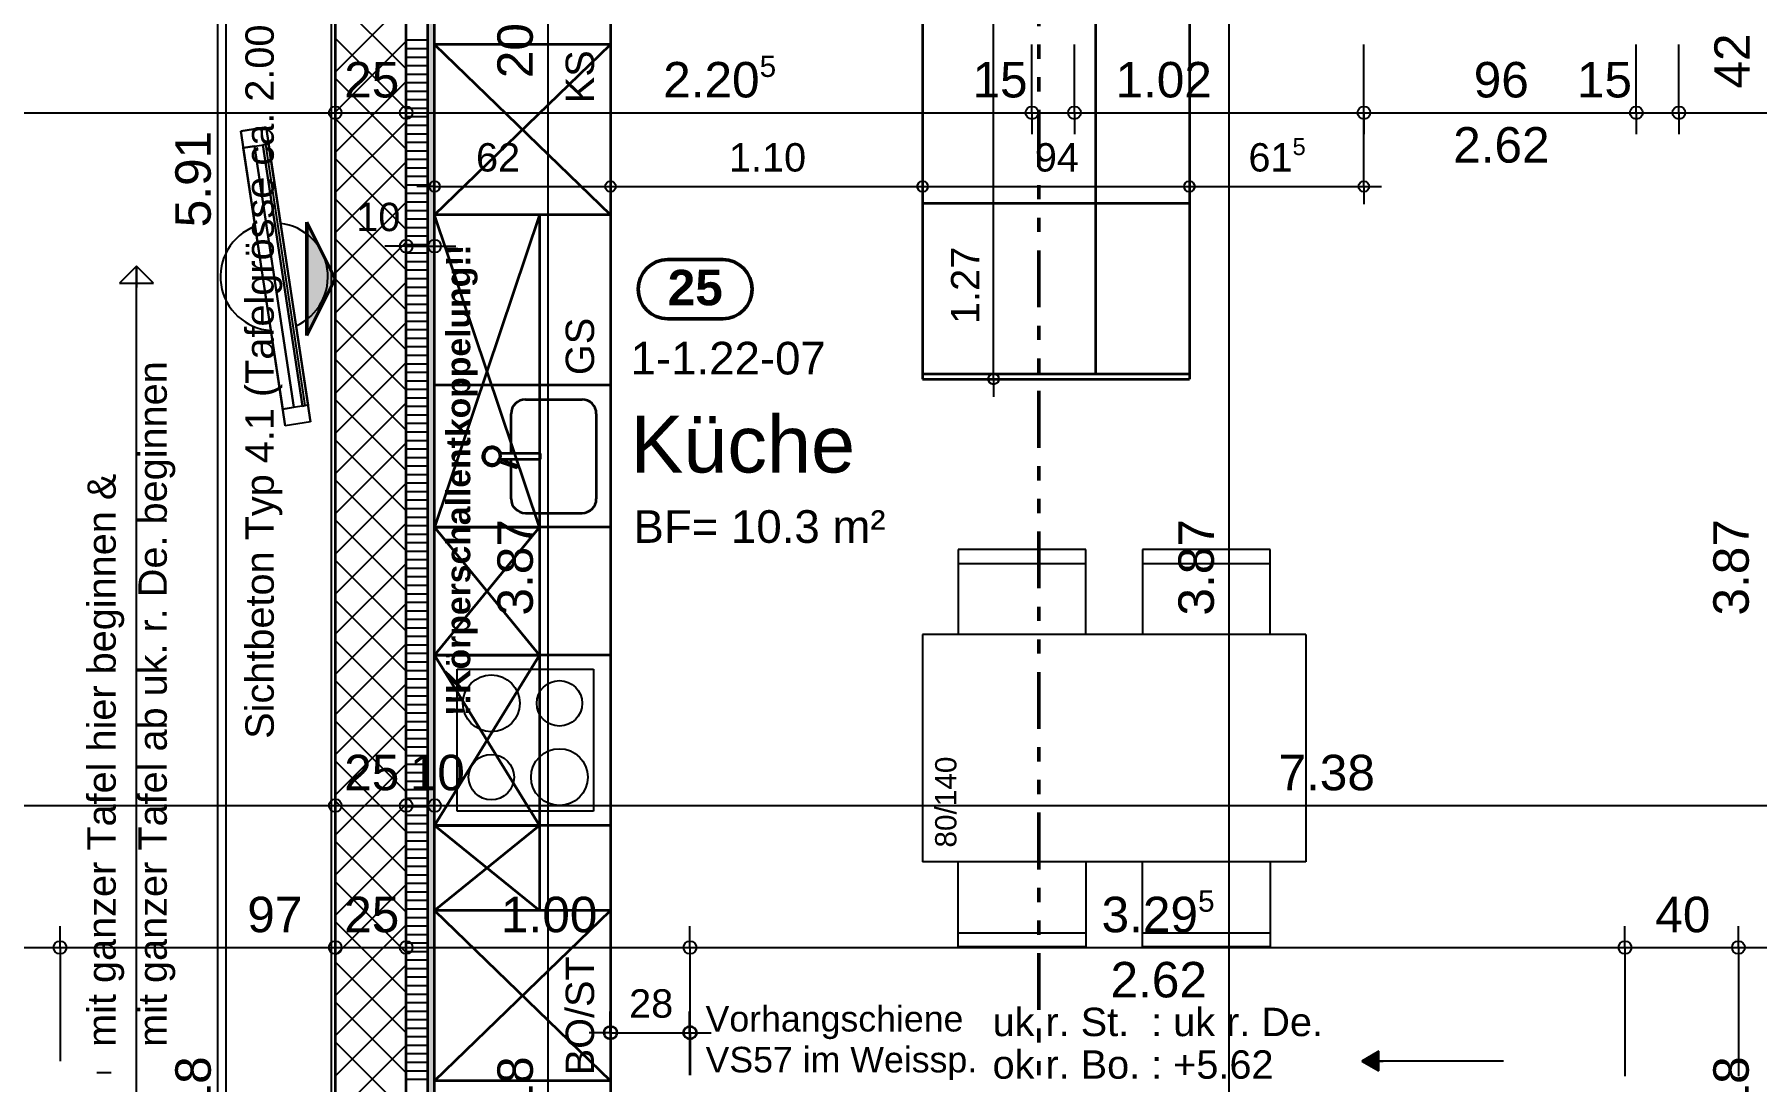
# Model space of a CAD drawing. Header units: centimetres. Extents: x 0.3 to 84.3, y 0.3 to 59.7.
# Drawn here: x 44.79 to 56.93, y 16.73 to 24.11 of the extents above; entities that cross this region are included whole.
import ezdxf

# ---------------------------------------------------------------- set-up
doc = ezdxf.new("R2010")
doc.units = ezdxf.units.CM
for name, pattern in [('AUSGEZOGEN', [0]), ('LINIE_23', [0.79, 0.4, -0.13, 0, -0.13, 0, -0.13]), ('PUNKT', [6.35, 0, -6.35]), ('RAND', [44.45, 12.7, -6.35, 12.7, -6.35, 0, -6.35]), ('VERDECKT', [9.525, 6.35, -3.175])]:
    doc.linetypes.add(name, pattern=pattern)
for name, color, linetype, lineweight in [('Bauachsen grob', 7, 'RAND', 25), ('Detailmasse', 7, 'AUSGEZOGEN', 25), ('Kueche', 7, 'AUSGEZOGEN', 25), ('Leichtbauwaende', 7, 'AUSGEZOGEN', 35), ('Oeffnungsrichtung Fenster', 7, 'AUSGEZOGEN', 25), ('Raumbezeichnung', 7, 'AUSGEZOGEN', 35), ('Text Koten', 7, 'AUSGEZOGEN', 50), ('Text Werkplan Ausfuehrung', 7, 'AUSGEZOGEN', 50), ('Vorhangbrett', 7, 'AUSGEZOGEN', 25), ('Wand Beton bewehrt', 7, 'AUSGEZOGEN', 35), ('Werkplan- Ausfuehrungsmasse', 7, 'AUSGEZOGEN', 25)]:
    doc.layers.add(name, color=color, linetype=linetype, lineweight=lineweight)
doc.layers.add('Moebel', color=7, linetype='AUSGEZOGEN', lineweight=25, true_color=0xababab)
doc.styles.add('ARIAL', font='ARIAL.TTF')

msp = doc.modelspace()

# ---------------------------------------------------------------- hatches: boundary and pattern name
at = {"layer": 'Leichtbauwaende', "linetype": 'AUSGEZOGEN', "lineweight": 25, "true_color": 0xc7c7c7}
msp.add_hatch(color=9, dxfattribs=at).paths.add_polyline_path([(47.61, 16.474), (47.61, 24.214), (47.56, 24.214), (47.56, 16.474)])
at = {"layer": 'Oeffnungsrichtung Fenster', "linetype": 'AUSGEZOGEN', "lineweight": 25}
msp.add_hatch(color=7, dxfattribs=at).paths.add_polyline_path([(54.265, 16.943), (54.145, 16.874), (54.265, 16.805)])
at = {"layer": 'Text Werkplan Ausfuehrung', "linetype": 'AUSGEZOGEN', "lineweight": 50, "true_color": 0xff5454}
msp.add_hatch(color=13, dxfattribs=at).paths.add_polyline_path([(46.71, 22.784), (46.91, 22.384), (46.71, 21.984)], flags=16)

# ---------------------------------------------------------------- linework, layer by layer
at = {"layer": 'Bauachsen grob', "color": 32, "linetype": 'LINIE_23', "lineweight": 50, "true_color": 0xc36e14}
msp.add_line((51.87, 1.394), (51.87, 57.974), dxfattribs=at)
at = {"layer": 'Detailmasse', "color": 240, "linetype": 'AUSGEZOGEN', "lineweight": 25}
for p, q in [((47.41, 22.614), (47.41, 22.764)), ((47.61, 22.614), (47.61, 22.764)), ((47.41, 22.614), (47.26, 22.614)), ((47.41, 22.614), (47.41, 22.464)), ((47.41, 22.614), (47.41, 22.614)), ((47.41, 22.614), (47.61, 22.614)), ((47.61, 22.614), (47.61, 22.464)), ((47.61, 22.614), (47.61, 22.614)), ((47.61, 22.614), (47.76, 22.614))]:
    msp.add_line(p, q, dxfattribs=at)
for centre in [(47.41, 22.614), (47.61, 22.614)]:
    msp.add_circle(centre, 0.045, dxfattribs=at)
at = {"layer": 'Kueche', "color": 7, "linetype": 'AUSGEZOGEN', "lineweight": 35}
for p, q in [((48.85, 24.214), (48.85, 16.474)), ((51.05, 24.214), (51.05, 21.678)), ((52.93, 24.214), (52.93, 21.678)), ((48.85, 24.034), (47.61, 24.034)), ((47.61, 24.034), (48.85, 22.834)), ((47.61, 22.834), (48.85, 24.034)), ((48.85, 22.834), (47.61, 22.834)), ((51.05, 21.678), (52.93, 21.678)), ((48.25, 21.534), (48.65, 21.534)), ((48.15, 21.434), (48.15, 21.434)), ((48.15, 21.154), (48.15, 21.434)), ((48.75, 21.434), (48.75, 20.834)), ((48.357, 21.154), (48.073, 21.154)), ((48.073, 21.154), (48.074, 21.151)), ((48.357, 21.114), (48.357, 21.154)), ((48.057, 21.098), (48.065, 21.116)), ((48.189, 21.05), (48.057, 21.098)), ((48.065, 21.116), (48.195, 21.068)), ((48.074, 21.117), (48.073, 21.114)), ((48.073, 21.114), (48.357, 21.114)), ((48.073, 21.113), (48.074, 21.114)), ((48.15, 21.085), (48.15, 21.114)), ((48.15, 20.834), (48.15, 21.064)), ((48.195, 21.068), (48.189, 21.05)), ((48.25, 20.734), (48.65, 20.734)), ((48.85, 17.934), (47.61, 17.934)), ((47.61, 17.934), (48.85, 16.734)), ((47.61, 16.734), (48.85, 17.934)), ((48.85, 16.734), (47.61, 16.734))]:
    msp.add_line(p, q, dxfattribs=at)
at = {"layer": 'Kueche', "color": 7, "linetype": 'VERDECKT', "lineweight": 35}
for p, q in [((52.27, 21.716), (52.27, 24.214)), ((51.05, 22.916), (52.93, 22.916)), ((48.85, 21.634), (47.61, 21.634)), ((51.05, 21.716), (52.93, 21.716)), ((48.85, 20.634), (47.61, 20.634)), ((48.85, 19.734), (47.61, 19.734)), ((48.85, 18.534), (47.61, 18.534))]:
    msp.add_line(p, q, dxfattribs=at)
at = {"layer": 'Kueche', "color": 7, "linetype": 'RAND', "lineweight": 35}
for p, q in [((48.35, 22.834), (47.61, 20.634)), ((48.35, 20.634), (47.61, 22.834)), ((48.35, 22.834), (48.35, 17.934)), ((47.61, 20.634), (48.35, 20.634)), ((48.35, 19.734), (47.61, 20.634)), ((48.35, 20.634), (47.61, 19.734)), ((48.35, 18.534), (47.61, 19.734)), ((47.61, 19.734), (48.35, 19.734)), ((48.35, 19.734), (47.61, 18.534)), ((47.61, 18.534), (48.35, 18.534)), ((48.35, 17.934), (47.61, 18.534)), ((48.35, 18.534), (47.61, 17.934))]:
    msp.add_line(p, q, dxfattribs=at)
at = {"layer": 'Kueche', "color": 7, "linetype": 'AUSGEZOGEN', "lineweight": 25}
for p, q in [((47.77, 19.634), (48.73, 19.634)), ((47.77, 18.634), (47.77, 19.634)), ((48.73, 19.634), (48.73, 18.634)), ((48.73, 18.634), (47.77, 18.634))]:
    msp.add_line(p, q, dxfattribs=at)
for centre, radius in [((48.01, 19.394), 0.2), ((48.49, 19.394), 0.16), ((48.49, 18.874), 0.2), ((48.01, 18.874), 0.16)]:
    msp.add_circle(centre, radius, dxfattribs=at)
at = {"layer": 'Kueche', "color": 7, "linetype": 'AUSGEZOGEN', "lineweight": 35}
for centre, radius, start, end in [((48.25, 21.434), 0.1, 89.9999, 179.9999), ((48.65, 21.434), 0.1, 360, 89.9999), ((48.015, 21.134), 0.067, 17.3555, 322.6445), ((48.015, 21.134), 0.0564, 340, 319.236), ((48.029, 21.134), 0.0476, 338.849, 21.151), ((48.015, 21.134), 0.067, 340, 342.6445), ((48.25, 20.834), 0.1, 179.9999, 269.9999), ((48.65, 20.834), 0.1, 270, 360)]:
    msp.add_arc(centre, radius, start, end, dxfattribs=at)
at = {"layer": 'Leichtbauwaende', "color": 7, "linetype": 'AUSGEZOGEN', "lineweight": 25}
for p, q in [((47.41, 24.214), (47.41, 16.474)), ((47.56, 16.474), (47.56, 24.214)), ((47.56, 24.064), (47.41, 24.064)), ((47.56, 24.004), (47.41, 24.004)), ((47.56, 23.944), (47.41, 23.944)), ((47.56, 23.884), (47.41, 23.884)), ((47.56, 23.824), (47.41, 23.824)), ((47.56, 23.764), (47.41, 23.764)), ((47.56, 23.704), (47.41, 23.704)), ((47.56, 23.644), (47.41, 23.644)), ((47.56, 23.584), (47.41, 23.584)), ((47.56, 23.524), (47.41, 23.524)), ((47.56, 23.464), (47.41, 23.464)), ((47.56, 23.404), (47.41, 23.404)), ((47.56, 23.344), (47.41, 23.344)), ((47.56, 23.284), (47.41, 23.284)), ((47.56, 23.224), (47.41, 23.224)), ((47.56, 23.164), (47.41, 23.164)), ((47.56, 23.104), (47.41, 23.104)), ((47.56, 23.044), (47.41, 23.044)), ((47.56, 22.984), (47.41, 22.984)), ((47.56, 22.924), (47.41, 22.924)), ((47.56, 22.864), (47.41, 22.864)), ((47.56, 22.804), (47.41, 22.804)), ((47.56, 22.744), (47.41, 22.744)), ((47.56, 22.684), (47.41, 22.684)), ((47.56, 22.624), (47.41, 22.624)), ((47.56, 22.564), (47.41, 22.564)), ((47.56, 22.504), (47.41, 22.504)), ((47.56, 22.444), (47.41, 22.444)), ((47.56, 22.384), (47.41, 22.384)), ((47.56, 22.324), (47.41, 22.324)), ((47.56, 22.264), (47.41, 22.264)), ((47.56, 22.204), (47.41, 22.204)), ((47.56, 22.144), (47.41, 22.144)), ((47.56, 22.084), (47.41, 22.084)), ((47.56, 22.024), (47.41, 22.024)), ((47.56, 21.964), (47.41, 21.964)), ((47.56, 21.904), (47.41, 21.904)), ((47.56, 21.844), (47.41, 21.844)), ((47.56, 21.784), (47.41, 21.784)), ((47.56, 21.724), (47.41, 21.724)), ((47.56, 21.664), (47.41, 21.664)), ((47.56, 21.604), (47.41, 21.604)), ((47.56, 21.544), (47.41, 21.544)), ((47.56, 21.484), (47.41, 21.484)), ((47.56, 21.424), (47.41, 21.424)), ((47.56, 21.364), (47.41, 21.364)), ((47.56, 21.304), (47.41, 21.304)), ((47.56, 21.244), (47.41, 21.244)), ((47.56, 21.184), (47.41, 21.184)), ((47.56, 21.124), (47.41, 21.124)), ((47.56, 21.064), (47.41, 21.064)), ((47.56, 21.004), (47.41, 21.004)), ((47.56, 20.944), (47.41, 20.944)), ((47.56, 20.884), (47.41, 20.884)), ((47.56, 20.824), (47.41, 20.824)), ((47.56, 20.764), (47.41, 20.764)), ((47.56, 20.704), (47.41, 20.704)), ((47.56, 20.644), (47.41, 20.644)), ((47.56, 20.344), (47.41, 20.344)), ((47.56, 18.124), (47.41, 18.124)), ((47.56, 18.064), (47.41, 18.064)), ((47.56, 18.004), (47.41, 18.004)), ((47.56, 17.944), (47.41, 17.944)), ((47.56, 17.884), (47.41, 17.884)), ((47.56, 17.824), (47.41, 17.824)), ((47.56, 17.764), (47.41, 17.764)), ((47.56, 17.704), (47.41, 17.704)), ((47.56, 17.644), (47.41, 17.644)), ((47.56, 17.584), (47.41, 17.584)), ((47.56, 17.524), (47.41, 17.524)), ((47.56, 17.464), (47.41, 17.464)), ((47.56, 17.404), (47.41, 17.404)), ((47.56, 17.344), (47.41, 17.344)), ((47.56, 17.284), (47.41, 17.284)), ((47.56, 17.224), (47.41, 17.224)), ((47.56, 17.164), (47.41, 17.164)), ((47.56, 17.104), (47.41, 17.104)), ((47.56, 17.044), (47.41, 17.044)), ((47.56, 16.984), (47.41, 16.984)), ((47.56, 16.924), (47.41, 16.924)), ((47.56, 16.864), (47.41, 16.864)), ((47.56, 16.804), (47.41, 16.804)), ((47.56, 16.744), (47.41, 16.744))]:
    msp.add_line(p, q, dxfattribs=at)
at = {"layer": 'Leichtbauwaende', "color": 7, "linetype": 'AUSGEZOGEN', "lineweight": 35}
for p, q in [((47.56, 24.214), (47.56, 16.474)), ((47.61, 16.474), (47.61, 24.214))]:
    msp.add_line(p, q, dxfattribs=at)
at = {"layer": 'Leichtbauwaende', "color": 7, "linetype": 'AUSGEZOGEN', "lineweight": 25}
for points in [[(47.56, 20.584), (47.56, 20.584), (47.41, 20.584)], [(47.56, 20.524), (47.56, 20.524), (47.41, 20.524)], [(47.56, 20.464), (47.56, 20.464), (47.41, 20.464)], [(47.56, 20.404), (47.56, 20.404), (47.41, 20.404)], [(47.56, 20.284), (47.56, 20.284), (47.41, 20.284)], [(47.56, 20.224), (47.56, 20.224), (47.41, 20.224)], [(47.56, 20.164), (47.56, 20.164), (47.41, 20.164)], [(47.56, 20.104), (47.56, 20.104), (47.41, 20.104)], [(47.56, 20.044), (47.56, 20.044), (47.41, 20.044)], [(47.56, 19.984), (47.56, 19.984), (47.41, 19.984)], [(47.56, 19.924), (47.56, 19.924), (47.41, 19.924)], [(47.56, 19.864), (47.56, 19.864), (47.41, 19.864)], [(47.56, 19.804), (47.56, 19.804), (47.41, 19.804)], [(47.56, 19.744), (47.56, 19.744), (47.41, 19.744)], [(47.56, 19.684), (47.56, 19.684), (47.41, 19.684)], [(47.56, 19.624), (47.56, 19.624), (47.41, 19.624)], [(47.56, 19.564), (47.56, 19.564), (47.41, 19.564)], [(47.56, 19.504), (47.56, 19.504), (47.41, 19.504)], [(47.56, 19.444), (47.56, 19.444), (47.41, 19.444)], [(47.56, 19.384), (47.56, 19.384), (47.41, 19.384)], [(47.56, 19.324), (47.56, 19.324), (47.41, 19.324)], [(47.56, 19.264), (47.56, 19.264), (47.41, 19.264)], [(47.56, 19.204), (47.56, 19.204), (47.41, 19.204)], [(47.56, 19.144), (47.56, 19.144), (47.41, 19.144)], [(47.56, 19.084), (47.56, 19.084), (47.41, 19.084)], [(47.56, 19.024), (47.56, 19.024), (47.41, 19.024)], [(47.56, 18.964), (47.56, 18.964), (47.41, 18.964)], [(47.56, 18.904), (47.56, 18.904), (47.41, 18.904)], [(47.56, 18.844), (47.56, 18.844), (47.41, 18.844)], [(47.56, 18.784), (47.56, 18.784), (47.41, 18.784)], [(47.56, 18.724), (47.56, 18.724), (47.41, 18.724)], [(47.56, 18.664), (47.56, 18.664), (47.41, 18.664)], [(47.56, 18.604), (47.56, 18.604), (47.41, 18.604)], [(47.56, 18.544), (47.56, 18.544), (47.41, 18.544)], [(47.56, 18.484), (47.56, 18.484), (47.41, 18.484)], [(47.56, 18.424), (47.56, 18.424), (47.41, 18.424)], [(47.56, 18.364), (47.56, 18.364), (47.41, 18.364)], [(47.56, 18.304), (47.56, 18.304), (47.41, 18.304)], [(47.56, 18.244), (47.56, 18.244), (47.41, 18.244)], [(47.56, 18.184), (47.56, 18.184), (47.41, 18.184)]]:
    msp.add_lwpolyline(points, dxfattribs=at)
at = {"layer": 'Moebel', "color": 253, "linetype": 'AUSGEZOGEN', "lineweight": 25, "true_color": 0xababab}
for p, q in [((46.08, 28.264), (46.08, 16.504)), ((46.88, 28.264), (46.88, 16.504)), ((46.244, 23.425), (46.422, 23.452)), ((46.422, 23.452), (46.244, 23.425)), ((46.422, 23.452), (46.422, 23.452)), ((46.422, 23.452), (46.736, 21.376)), ((46.736, 21.376), (46.422, 23.452)), ((46.244, 23.425), (46.244, 23.425)), ((46.558, 21.349), (46.244, 23.425)), ((46.244, 23.425), (46.558, 21.349)), ((46.262, 23.307), (46.44, 23.333)), ((46.262, 23.307), (46.44, 23.333)), ((46.341, 23.319), (46.262, 23.307)), ((46.341, 23.319), (46.262, 23.307)), ((46.54, 21.467), (46.262, 23.307)), ((46.262, 23.307), (46.262, 23.307)), ((46.262, 23.307), (46.54, 21.467)), ((46.262, 23.307), (46.54, 21.467)), ((46.262, 23.307), (46.262, 23.307)), ((46.262, 23.307), (46.54, 21.467)), ((46.619, 21.479), (46.341, 23.319)), ((46.341, 23.319), (46.341, 23.319)), ((46.341, 23.319), (46.619, 21.479)), ((46.42, 23.331), (46.4, 23.328)), ((46.42, 23.331), (46.4, 23.328)), ((46.4, 23.328), (46.678, 21.488)), ((46.4, 23.328), (46.4, 23.328)), ((46.678, 21.488), (46.4, 23.328)), ((46.698, 21.491), (46.42, 23.331)), ((46.698, 21.491), (46.42, 23.331)), ((46.42, 23.331), (46.42, 23.331)), ((46.44, 23.333), (46.718, 21.494)), ((46.718, 21.494), (46.44, 23.333)), ((46.44, 23.333), (46.44, 23.333)), ((46.718, 21.494), (46.54, 21.467)), ((46.718, 21.494), (46.54, 21.467)), ((46.678, 21.488), (46.698, 21.491)), ((46.678, 21.488), (46.698, 21.491)), ((46.678, 21.488), (46.678, 21.488)), ((46.698, 21.491), (46.698, 21.491)), ((46.718, 21.494), (46.718, 21.494)), ((46.54, 21.467), (46.619, 21.479)), ((46.54, 21.467), (46.619, 21.479)), ((46.54, 21.467), (46.54, 21.467)), ((46.54, 21.467), (46.54, 21.467)), ((46.736, 21.376), (46.558, 21.349)), ((46.736, 21.376), (46.558, 21.349)), ((46.619, 21.479), (46.619, 21.479)), ((46.736, 21.376), (46.736, 21.376)), ((46.558, 21.349), (46.558, 21.349)), ((51.3, 20.478), (51.3, 19.878)), ((52.2, 20.478), (51.3, 20.478)), ((52.2, 19.878), (52.2, 20.478)), ((52.6, 20.478), (52.6, 19.878)), ((53.5, 20.478), (52.6, 20.478)), ((53.5, 19.878), (53.5, 20.478)), ((51.3, 20.378), (52.2, 20.378)), ((52.6, 20.378), (53.5, 20.378)), ((53.75, 19.878), (51.05, 19.878)), ((51.05, 19.878), (51.05, 18.278)), ((53.75, 19.878), (53.75, 18.278)), ((53.75, 18.278), (51.05, 18.278)), ((51.3, 17.678), (51.3, 18.278)), ((52.2, 18.278), (52.2, 17.678)), ((52.6, 17.678), (52.6, 18.278)), ((53.5, 18.278), (53.5, 17.678)), ((51.3, 17.778), (52.2, 17.778)), ((52.6, 17.778), (53.5, 17.778)), ((52.2, 17.678), (51.3, 17.678)), ((53.5, 17.678), (52.6, 17.678))]:
    msp.add_line(p, q, dxfattribs=at)
for radius, start, end in [(0.379, 110.798, 266.4094), (0.378, 293.94, 83.2674)]:
    msp.add_arc((46.48, 22.399), radius, start, end, dxfattribs=at)
at = {"layer": 'Oeffnungsrichtung Fenster', "color": 7, "linetype": 'AUSGEZOGEN', "lineweight": 25}
for p, q in [((54.265, 16.943), (54.145, 16.874)), ((55.145, 16.874), (54.145, 16.874)), ((54.145, 16.874), (54.145, 16.874)), ((54.145, 16.874), (54.145, 16.874)), ((54.145, 16.874), (54.145, 16.874)), ((54.145, 16.874), (54.265, 16.805)), ((54.265, 16.805), (54.265, 16.943)), ((54.265, 16.874), (54.295, 16.874))]:
    msp.add_line(p, q, dxfattribs=at)
at = {"layer": 'Text Werkplan Ausfuehrung', "color": 240, "linetype": 'AUSGEZOGEN', "lineweight": 50}
for p, q in [((46.71, 21.984), (46.71, 22.784)), ((46.71, 22.784), (46.91, 22.384)), ((49.641, 22.519), (49.253, 22.519)), ((46.91, 22.384), (46.71, 21.984)), ((49.641, 22.103), (49.253, 22.103))]:
    msp.add_line(p, q, dxfattribs=at)
at = {"layer": 'Text Werkplan Ausfuehrung', "color": 240, "linetype": 'AUSGEZOGEN', "lineweight": 25}
for p, q in [((45.51, 22.474), (45.39, 22.354)), ((45.51, 16.474), (45.51, 22.474)), ((45.51, 22.474), (45.51, 22.324)), ((45.51, 22.474), (45.51, 22.474)), ((45.51, 22.474), (45.51, 22.474)), ((45.51, 22.474), (45.51, 22.474)), ((45.63, 22.354), (45.51, 22.474)), ((45.39, 22.354), (45.63, 22.354))]:
    msp.add_line(p, q, dxfattribs=at)
at = {"layer": 'Text Werkplan Ausfuehrung', "color": 240, "linetype": 'AUSGEZOGEN', "lineweight": 50}
for centre, start, end in [((49.253, 22.311), 90, 270), ((49.641, 22.311), 270, 90)]:
    msp.add_arc(centre, 0.208, start, end, dxfattribs=at)
at = {"layer": 'Vorhangbrett', "color": 191, "linetype": 'AUSGEZOGEN', "lineweight": 35, "true_color": 0xbe96ea}
for p, q in [((48.85, 17.074), (48.85, 17.224)), ((49.41, 17.074), (49.41, 17.224)), ((48.85, 17.074), (48.85, 16.924)), ((48.85, 17.074), (48.85, 16.774)), ((49.41, 17.074), (49.41, 16.924)), ((49.41, 17.074), (49.41, 16.774))]:
    msp.add_line(p, q, dxfattribs=at)
at = {"layer": 'Vorhangbrett', "color": 191, "linetype": 'AUSGEZOGEN', "lineweight": 25, "true_color": 0xbe96ea}
for p, q in [((48.85, 17.074), (48.7, 17.074)), ((48.85, 17.074), (49.41, 17.074)), ((49.41, 17.074), (49.56, 17.074))]:
    msp.add_line(p, q, dxfattribs=at)
at = {"layer": 'Vorhangbrett', "color": 191, "linetype": 'PUNKT', "lineweight": 25, "true_color": 0xbe96ea}
msp.add_line((32.33, 16.794), (46.91, 16.794), dxfattribs=at)
at = {"layer": 'Vorhangbrett', "color": 191, "linetype": 'AUSGEZOGEN', "lineweight": 35, "true_color": 0xbe96ea}
for centre in [(48.85, 17.074), (49.41, 17.074)]:
    msp.add_circle(centre, 0.045, dxfattribs=at)
at = {"layer": 'Wand Beton bewehrt', "color": 7, "linetype": 'AUSGEZOGEN', "lineweight": 35}
for p, q in [((46.91, 28.294), (46.91, 16.474)), ((47.41, 16.474), (47.41, 24.214))]:
    msp.add_line(p, q, dxfattribs=at)
at = {"layer": 'Wand Beton bewehrt', "color": 7, "linetype": 'AUSGEZOGEN', "lineweight": 25}
for p, q in [((46.91, 24.363), (47.41, 23.863)), ((46.91, 23.839), (47.41, 24.339)), ((46.91, 24.08), (47.41, 23.58)), ((46.91, 23.557), (47.41, 24.057)), ((46.91, 23.797), (47.41, 23.297)), ((46.91, 23.274), (47.41, 23.774)), ((46.91, 23.514), (47.41, 23.014)), ((46.91, 22.991), (47.41, 23.491)), ((46.91, 23.231), (47.41, 22.731)), ((46.91, 22.708), (47.41, 23.208)), ((46.91, 22.948), (47.41, 22.448)), ((46.91, 22.425), (47.41, 22.925)), ((46.91, 22.666), (47.41, 22.166)), ((46.91, 22.142), (47.41, 22.642)), ((46.91, 22.383), (47.41, 21.883)), ((46.91, 21.86), (47.41, 22.36)), ((46.91, 22.1), (47.41, 21.6)), ((46.91, 21.577), (47.41, 22.077)), ((46.91, 21.817), (47.41, 21.317)), ((46.91, 21.294), (47.41, 21.794)), ((46.91, 21.534), (47.41, 21.034)), ((46.91, 21.011), (47.41, 21.511)), ((46.91, 21.251), (47.41, 20.751)), ((46.91, 20.728), (47.41, 21.228)), ((46.91, 20.969), (47.41, 20.469)), ((46.91, 20.445), (47.41, 20.945)), ((46.91, 20.686), (47.41, 20.186)), ((46.91, 20.162), (47.41, 20.662)), ((46.91, 20.403), (47.41, 19.903)), ((46.91, 19.88), (47.41, 20.38)), ((46.91, 20.12), (47.41, 19.62)), ((46.91, 19.597), (47.41, 20.097)), ((46.91, 19.837), (47.41, 19.337)), ((46.91, 19.314), (47.41, 19.814)), ((46.91, 19.554), (47.41, 19.054)), ((46.91, 19.031), (47.41, 19.531)), ((46.91, 19.271), (47.41, 18.771)), ((46.91, 18.748), (47.41, 19.248)), ((46.91, 18.989), (47.41, 18.489)), ((46.91, 18.465), (47.41, 18.965)), ((46.91, 18.706), (47.41, 18.206)), ((46.91, 18.183), (47.41, 18.683)), ((46.91, 18.423), (47.41, 17.923)), ((46.91, 17.9), (47.41, 18.4)), ((46.91, 18.14), (47.41, 17.64)), ((46.91, 17.617), (47.41, 18.117)), ((46.91, 17.857), (47.41, 17.357)), ((46.91, 17.334), (47.41, 17.834)), ((46.91, 17.574), (47.41, 17.074)), ((46.91, 17.051), (47.41, 17.551)), ((46.91, 17.292), (47.41, 16.792)), ((46.91, 16.768), (47.41, 17.268)), ((46.91, 17.009), (47.41, 16.509)), ((46.91, 16.486), (47.41, 16.986))]:
    msp.add_line(p, q, dxfattribs=at)
at = {"layer": 'Werkplan- Ausfuehrungsmasse', "color": 7, "linetype": 'AUSGEZOGEN', "lineweight": 25}
for p, q in [((46.14, 16.474), (46.14, 28.294)), ((48.41, 16.474), (48.41, 24.214)), ((46.91, 23.554), (46.91, 23.704)), ((47.41, 23.554), (47.41, 23.704)), ((51.82, 23.554), (51.82, 23.704)), ((52.12, 23.554), (52.12, 23.704)), ((54.16, 23.554), (54.16, 23.704)), ((56.08, 23.554), (56.08, 23.704)), ((56.38, 23.554), (56.38, 23.704)), ((46.91, 23.554), (46.91, 23.404)), ((46.91, 23.554), (46.91, 23.554)), ((46.91, 23.554), (47.41, 23.554)), ((47.41, 23.554), (47.41, 23.404)), ((47.41, 23.554), (47.41, 23.554)), ((47.41, 23.554), (51.82, 23.554)), ((51.82, 23.554), (51.82, 23.404)), ((51.82, 23.554), (52.12, 23.554)), ((52.12, 23.554), (52.12, 23.404)), ((52.12, 23.554), (54.16, 23.554)), ((54.16, 23.554), (54.16, 23.404)), ((54.16, 23.554), (56.08, 23.554)), ((56.08, 23.554), (56.08, 23.404)), ((56.08, 23.554), (56.38, 23.554)), ((56.38, 23.554), (56.38, 23.404)), ((56.38, 23.554), (62.37, 23.554)), ((46.91, 18.674), (46.91, 18.824)), ((47.41, 18.674), (47.41, 18.824)), ((47.61, 18.674), (47.61, 18.824)), ((47.61, 18.674), (47.61, 18.736)), ((32.01, 18.674), (46.91, 18.674)), ((46.91, 18.674), (46.91, 18.524)), ((46.91, 18.674), (46.91, 18.674)), ((46.91, 18.674), (47.41, 18.674)), ((47.41, 18.674), (47.41, 18.524)), ((47.41, 18.674), (47.41, 18.674)), ((47.41, 18.674), (47.61, 18.674)), ((47.61, 18.674), (47.61, 18.524)), ((47.61, 18.674), (62.37, 18.674)), ((44.97, 17.674), (44.97, 17.824)), ((46.91, 17.674), (46.91, 17.824)), ((47.41, 17.674), (47.41, 17.824)), ((49.41, 17.674), (49.41, 17.824)), ((56, 17.674), (56, 17.824)), ((56.8, 17.674), (56.8, 17.824)), ((38.38, 17.674), (44.97, 17.674)), ((44.97, 17.674), (44.97, 17.524)), ((44.97, 17.674), (46.91, 17.674)), ((46.91, 17.674), (46.91, 17.524)), ((46.91, 17.674), (46.91, 17.674)), ((46.91, 17.674), (47.41, 17.674)), ((47.41, 17.674), (47.41, 17.524)), ((47.41, 17.674), (47.41, 17.674)), ((47.41, 17.674), (49.41, 17.674)), ((49.41, 17.674), (49.41, 17.524)), ((49.41, 17.674), (56, 17.674)), ((56, 17.674), (56, 17.524)), ((56, 17.674), (56.8, 17.674)), ((56.8, 17.674), (56.8, 17.524)), ((56.8, 17.674), (62, 17.674))]:
    msp.add_line(p, q, dxfattribs=at)
at = {"layer": 'Werkplan- Ausfuehrungsmasse', "color": 253, "linetype": 'AUSGEZOGEN', "lineweight": 25, "true_color": 0xa0a0a0}
for p, q in [((51.55, 21.678), (51.55, 24.214)), ((54.16, 23.034), (54.16, 23.554)), ((47.61, 23.034), (47.61, 23.159)), ((48.85, 23.034), (48.85, 23.159)), ((51.05, 23.034), (51.05, 23.159)), ((52.93, 23.034), (52.93, 23.159)), ((54.16, 23.034), (54.16, 23.159)), ((47.61, 23.034), (47.485, 23.034)), ((47.61, 23.034), (47.61, 22.909)), ((47.61, 23.034), (47.61, 23.034)), ((48.85, 23.034), (48.85, 22.909)), ((48.85, 23.034), (48.85, 23.034)), ((48.85, 23.034), (51.05, 23.034)), ((51.05, 23.034), (51.05, 22.909)), ((51.05, 23.034), (51.05, 23.034)), ((51.05, 23.034), (52.93, 23.034)), ((52.93, 23.034), (52.93, 22.909)), ((52.93, 23.034), (52.93, 23.034)), ((52.93, 23.034), (54.16, 23.034)), ((54.16, 23.034), (54.16, 22.909)), ((54.16, 23.034), (54.285, 23.034)), ((51.55, 21.678), (51.425, 21.678)), ((51.55, 21.678), (51.675, 21.678)), ((51.55, 21.678), (51.55, 21.678)), ((51.55, 21.678), (51.55, 21.553))]:
    msp.add_line(p, q, dxfattribs=at)
at = {"layer": 'Werkplan- Ausfuehrungsmasse', "color": 7, "linetype": 'AUSGEZOGEN', "lineweight": 25}
for points in [[(53.21, 16.474), (53.21, 17.873), (53.21, 17.873), (53.21, 18.428), (53.21, 18.428), (53.21, 21.359), (53.21, 21.359), (53.21, 24.214)], [(51.82, 23.554), (51.82, 23.616), (51.82, 23.616), (51.82, 23.616), (51.82, 23.616), (51.82, 23.616), (51.82, 23.616), (51.82, 23.626), (51.82, 23.626), (51.82, 23.628), (51.82, 23.628), (51.82, 24.034)], [(52.12, 23.554), (52.12, 23.616), (52.12, 23.616), (52.12, 23.616), (52.12, 23.616), (52.12, 23.616), (52.12, 23.616), (52.12, 23.627), (52.12, 23.627), (52.12, 23.628), (52.12, 23.628), (52.12, 24.034)], [(54.16, 23.554), (54.16, 23.616), (54.16, 23.616), (54.16, 23.616), (54.16, 23.616), (54.16, 23.628), (54.16, 23.628), (54.16, 23.629), (54.16, 23.629), (54.16, 24.034)], [(56.08, 23.554), (56.08, 23.628), (56.08, 23.628), (56.08, 23.63), (56.08, 23.63), (56.08, 24.034)], [(56.38, 23.554), (56.38, 23.629), (56.38, 23.629), (56.38, 23.63), (56.38, 23.63), (56.38, 24.034)], [(32.01, 23.554), (35.247, 23.554), (35.247, 23.554), (46.91, 23.554)], [(44.97, 17.674), (44.97, 17.507), (44.97, 17.507), (44.97, 17.435), (44.97, 17.435), (44.97, 16.874)], [(49.41, 17.674), (49.41, 17.434), (49.41, 17.434), (49.41, 17.34), (49.41, 17.34), (49.41, 16.874)], [(56, 17.674), (56, 17.326), (56, 17.326), (56, 16.767)], [(56.8, 17.674), (56.8, 17.313), (56.8, 17.313), (56.8, 16.767)]]:
    msp.add_lwpolyline(points, dxfattribs=at)
at = {"layer": 'Werkplan- Ausfuehrungsmasse', "color": 253, "linetype": 'AUSGEZOGEN', "lineweight": 25, "true_color": 0xa0a0a0}
msp.add_lwpolyline([(47.61, 23.034), (47.616, 23.034), (47.616, 23.034), (48.85, 23.034)], dxfattribs=at)
at = {"layer": 'Werkplan- Ausfuehrungsmasse', "color": 7, "linetype": 'AUSGEZOGEN', "lineweight": 25}
for centre in [(46.91, 23.554), (47.41, 23.554), (51.82, 23.554), (52.12, 23.554), (54.16, 23.554), (56.08, 23.554), (56.38, 23.554), (46.91, 18.674), (47.41, 18.674), (47.61, 18.674), (44.97, 17.674), (46.91, 17.674), (47.41, 17.674), (49.41, 17.674), (56, 17.674), (56.8, 17.674)]:
    msp.add_circle(centre, 0.045, dxfattribs=at)
at = {"layer": 'Werkplan- Ausfuehrungsmasse', "color": 253, "linetype": 'AUSGEZOGEN', "lineweight": 25, "true_color": 0xa0a0a0}
for centre in [(47.61, 23.034), (48.85, 23.034), (51.05, 23.034), (52.93, 23.034), (54.16, 23.034), (51.55, 21.678)]:
    msp.add_circle(centre, 0.0375, dxfattribs=at)

# ---------------------------------------------------------------- texts
at = {"layer": 'Detailmasse', "color": 240, "linetype": 'AUSGEZOGEN', "lineweight": 35, "insert": (47.058, 22.717), "char_height": 0.2, "width": 0.1, "attachment_point": 7, "style": 'ARIAL'}
msp.add_mtext('10', dxfattribs=at)
at = {"layer": 'Moebel', "color": 253, "linetype": 'AUSGEZOGEN', "lineweight": 25, "true_color": 0xababab, "insert": (51.29, 18.378), "char_height": 0.15, "width": 0.075, "attachment_point": 7, "rotation": 90, "style": 'ARIAL'}
msp.add_mtext('80/140', dxfattribs=at)
at = {"layer": 'Raumbezeichnung', "color": 7, "linetype": 'AUSGEZOGEN', "lineweight": 50, "char_height": 0.23, "width": 0.115, "attachment_point": 7, "style": 'ARIAL'}
for s, insert in [('1-1.22-07', (48.992, 21.707)), ('BF=\\~10.3\\~m²', (49.012, 20.521))]:
    msp.add_mtext(s, dxfattribs=dict(at, insert=insert))
at = {"layer": 'Raumbezeichnung', "color": 7, "linetype": 'AUSGEZOGEN', "lineweight": 35, "insert": (48.99, 21.014), "char_height": 0.4, "width": 0.2, "attachment_point": 7, "style": 'ARIAL'}
msp.add_mtext('Küche', dxfattribs=at)
at = {"layer": 'Text Koten', "color": 7, "linetype": 'AUSGEZOGEN', "lineweight": 35, "char_height": 0.2, "width": 0.1, "attachment_point": 7, "style": 'ARIAL'}
for s, insert in [('uk\\~r.\\~St.\\~\\~:\\~uk\\~r.\\~De.', (51.543, 17.047)), ('ok\\~r.\\~Bo.\\~:\\~+5.62', (51.543, 16.747))]:
    msp.add_mtext(s, dxfattribs=dict(at, insert=insert))
at = {"layer": 'Text Werkplan Ausfuehrung', "color": 240, "linetype": 'AUSGEZOGEN', "lineweight": 35, "attachment_point": 7, "rotation": 90, "style": 'ARIAL'}
for s, insert, char_height, width in [('Sichtbeton\\~Typ\\~4.1\\~(Tafelgrösse\\~ca.\\~2.00m/0.50m)', (46.537, 19.144), 0.2, 0.1), ('\\fArial|i0|b1|c0|p0;!!Körperschallentkoppelung!!', (47.914, 19.303), 0.17, 0.085), ('mit\\~ganzer\\~Tafel\\~ab\\~uk.\\~r.\\~De.\\~beginnen', (45.783, 16.974), 0.2, 0.1), ('mit\\~ganzer\\~Tafel\\~hier\\~beginnen\\~&', (45.423, 16.974), 0.2, 0.1)]:
    msp.add_mtext(s, dxfattribs=dict(at, insert=insert, char_height=char_height, width=width))
at = {"layer": 'Text Werkplan Ausfuehrung', "color": 7, "linetype": 'AUSGEZOGEN', "lineweight": 35, "char_height": 0.2, "width": 0.1, "attachment_point": 7, "rotation": 90, "style": 'ARIAL'}
for s, insert in [('KS', (48.737, 23.621)), ('GS', (48.737, 21.706)), ('BO/ST', (48.737, 16.774))]:
    msp.add_mtext(s, dxfattribs=dict(at, insert=insert))
at = {"layer": 'Text Werkplan Ausfuehrung', "color": 240, "linetype": 'AUSGEZOGEN', "lineweight": 50, "insert": (49.253, 22.194), "char_height": 0.25, "width": 0.125, "attachment_point": 7, "style": 'ARIAL'}
msp.add_mtext('\\fArial|i0|b1|c0|p0;25', dxfattribs=at)
at = {"layer": 'Vorhangbrett', "color": 191, "linetype": 'AUSGEZOGEN', "lineweight": 35, "true_color": 0xbe96ea, "attachment_point": 7, "style": 'ARIAL'}
for s, insert, char_height, width in [('28', (48.981, 17.177), 0.2, 0.1), ('Vorhangschiene', (49.52, 17.028), 0.18, 0.09), ('VS57\\~im\\~Weissp.', (49.52, 16.74), 0.18, 0.09)]:
    msp.add_mtext(s, dxfattribs=dict(at, insert=insert, char_height=char_height, width=width))
at = {"layer": 'Werkplan- Ausfuehrungsmasse', "color": 7, "linetype": 'AUSGEZOGEN', "lineweight": 50, "char_height": 0.25, "width": 0.125, "attachment_point": 7, "rotation": 90, "style": 'ARIAL'}
for s, insert in [('20', (48.306, 23.797)), ('42', (56.88, 23.724)), ('5.91', (46.036, 22.747)), ('3.87', (48.306, 20.012)), ('3.87', (53.106, 20.012)), ('3.87', (56.876, 20.012)), ('18', (46.036, 16.519)), ('18', (48.306, 16.519)), ('18', (56.876, 16.519))]:
    msp.add_mtext(s, dxfattribs=dict(at, insert=insert))
at = {"layer": 'Werkplan- Ausfuehrungsmasse', "color": 7, "linetype": 'AUSGEZOGEN', "lineweight": 50, "attachment_point": 7, "style": 'ARIAL'}
for s, insert, char_height, width in [('25', (46.973, 23.658), 0.25, 0.125), ('2.20', (49.221, 23.658), 0.25, 0.125), ('5', (49.901, 23.804), 0.15, 0.075), ('15', (51.401, 23.658), 0.25, 0.125), ('1.02', (52.409, 23.658), 0.25, 0.125), ('96', (54.934, 23.658), 0.25, 0.125), ('15', (55.661, 23.658), 0.25, 0.125), ('2.62', (54.789, 23.199), 0.25, 0.125), ('25', (46.973, 18.778), 0.25, 0.125), ('10', (47.435, 18.778), 0.25, 0.125), ('7.38', (53.558, 18.778), 0.25, 0.125), ('97', (46.29, 17.778), 0.25, 0.125), ('25', (46.973, 17.778), 0.25, 0.125), ('1.00', (48.078, 17.778), 0.25, 0.125), ('3.29', (52.311, 17.778), 0.25, 0.125), ('5', (52.991, 17.924), 0.15, 0.075), ('40', (56.214, 17.778), 0.25, 0.125), ('2.62', (52.374, 17.319), 0.25, 0.125)]:
    msp.add_mtext(s, dxfattribs=dict(at, insert=insert, char_height=char_height, width=width))
at = {"layer": 'Werkplan- Ausfuehrungsmasse', "color": 253, "linetype": 'AUSGEZOGEN', "lineweight": 35, "true_color": 0xa0a0a0, "attachment_point": 7, "style": 'ARIAL'}
for s, insert, char_height, width in [('62', (47.902, 23.137), 0.2, 0.1), ('1.10', (49.685, 23.137), 0.2, 0.1), ('94', (51.841, 23.137), 0.2, 0.1), ('61', (53.346, 23.137), 0.2, 0.1), ('5', (53.657, 23.254), 0.12, 0.06)]:
    msp.add_mtext(s, dxfattribs=dict(at, insert=insert, char_height=char_height, width=width))
at = {"layer": 'Werkplan- Ausfuehrungsmasse', "color": 253, "linetype": 'AUSGEZOGEN', "lineweight": 35, "true_color": 0xa0a0a0, "insert": (51.45, 22.066), "char_height": 0.2, "width": 0.1, "attachment_point": 7, "rotation": 90, "style": 'ARIAL'}
msp.add_mtext('1.27', dxfattribs=at)

doc.saveas('drawing.dxf')
